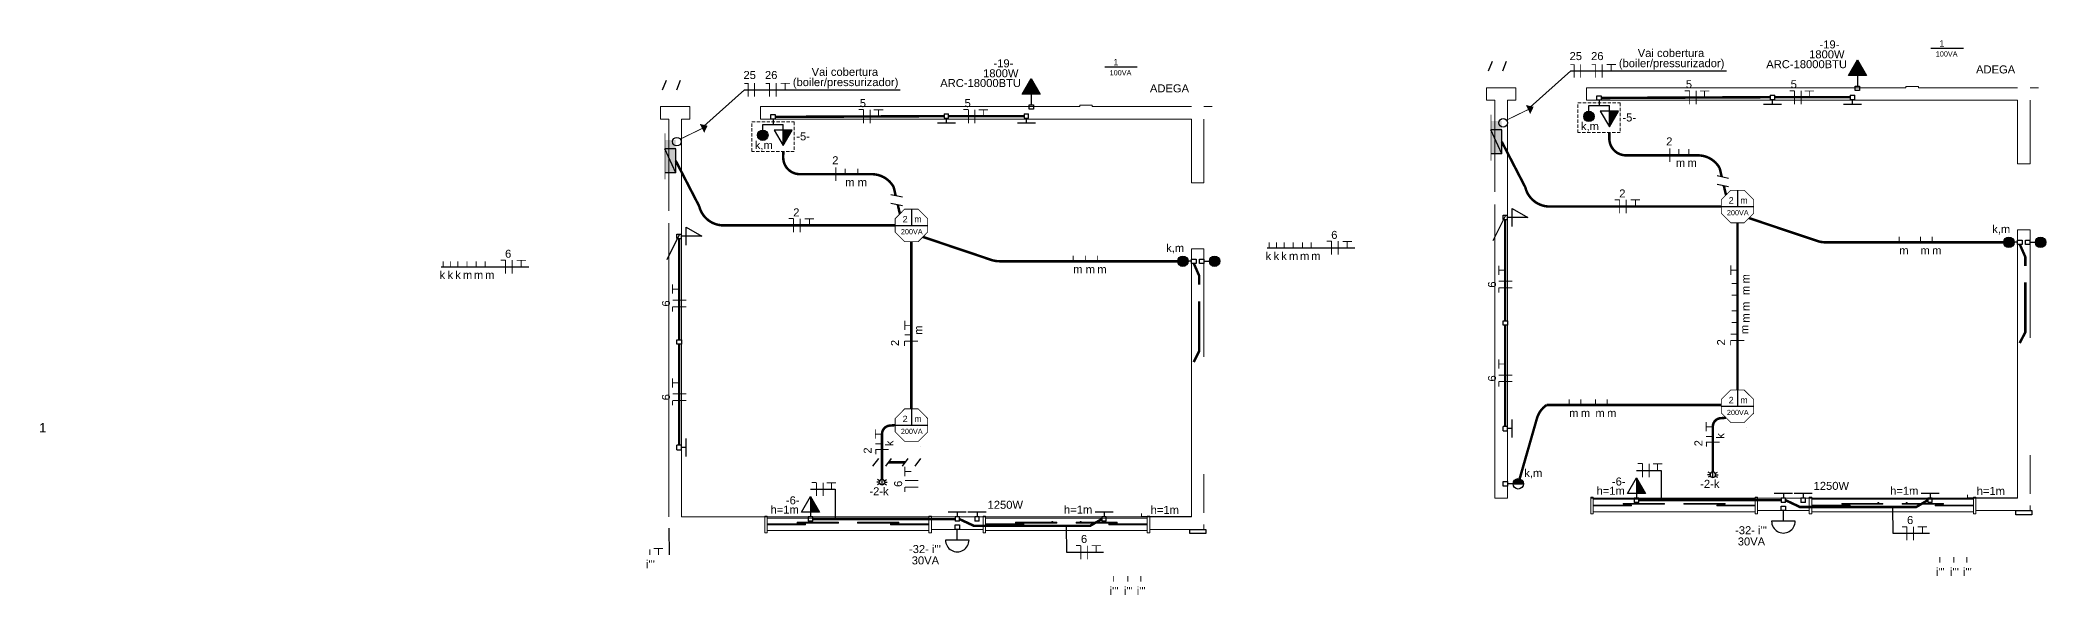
# Model space of a CAD drawing. Header units: millimetres. Extents: x 6597 to 20911, y -10306 to -132.
# Drawn here: x 18504 to 20911, y -7985 to -7320 of the extents above; entities that cross this region are included whole.
import ezdxf
from ezdxf.enums import TextEntityAlignment as Align

# ---------------------------------------------------------------- set-up
doc = ezdxf.new("R2010")
doc.units = ezdxf.units.MM
doc.header["$LTSCALE"] = 25
doc.header["$MEASUREMENT"] = 0
for name, pattern in [('DASHDOT2', [12.7, 6.35, -3.175, 0, -3.175]), ('Dashed', [0.75, 0.5, -0.25]), ('HIDDEN', [9.525, 6.35, -3.175])]:
    doc.linetypes.add(name, pattern=pattern)
for name, color, linetype in [('CIRCUITOS', 7, 'Continuous'), ('Iluminação1', 1, 'Continuous'), ('LUMINÁRIAS', 1, 'Continuous'), ('MAAI - ELÉTRICA', 3, 'Continuous'), ('MAAI - VEGETAÇÃO', 106, 'Continuous')]:
    doc.layers.add(name, color=color, linetype=linetype)
for name, color, linetype, lineweight in [('EL-Condutos', 5, 'Continuous', 30), ('MAAI - ALVENARIA', 7, 'Continuous', 0), ('P-SIMBOL', 1, 'Continuous', 30), ('TEXTO', 7, 'Continuous', 30), ('TOMADAS', 1, 'Continuous', 20)]:
    doc.layers.add(name, color=color, linetype=linetype, lineweight=lineweight)
doc.styles.add('Arial', font='arial.ttf')
doc.styles.add('ETECARIAL', font='arial.ttf')

# ---------------------------------------------------------------- blocks, each defined once
blk = doc.blocks.new('Arandela 32W')
at = {"layer": 'LUMINÁRIAS', "color": 1}
for p, q in [((0, -2.6515), (0, 2.6515)), ((0, 2.6515), (5.304, 2.6515)), ((5.304, 2.6515), (5.304, -2.6515)), ((18.1535, 0), (5.304, 0)), ((18.1535, 14.125), (18.1535, -14.125)), ((5.304, -2.6515), (0, -2.6515))]:
    blk.add_line(p, q, dxfattribs=at)
blk.add_arc((18.1535, 0), 14.125, 270, 90, dxfattribs=at)

msp = doc.modelspace()

# ---------------------------------------------------------------- hatches: boundary and pattern name
at = {"layer": 'EL-Condutos', "linetype": 'ByBlock', "lineweight": -2}
h = msp.add_hatch(color=256, dxfattribs=at)
h.paths.add_polyline_path([(20289.3, -7403.1), (20296, -7399.8), (20291.9, -7408.5)])
h.paths.add_polyline_path([(20286.7, -7397.7), (20296, -7399.8), (20289.3, -7403.1)])
h = msp.add_hatch(color=256, dxfattribs=at)
h.paths.add_polyline_path([(19298.1, -7425.7), (19304.8, -7422.5), (19300.8, -7431.1)])
h.paths.add_polyline_path([(19295.5, -7420.3), (19304.8, -7422.5), (19298.1, -7425.7)])
at = {"layer": 'P-SIMBOL', "linetype": 'Continuous'}
for points in [[(20695.3, -7362.1), (20684.5, -7343.3), (20673.6, -7362.1)], [(19704.1, -7384.7), (19693.3, -7366), (19682.5, -7384.7)], [(20356, -7411.3), (20362.3, -7411.3), (20362.3, -7405), (20361.3, -7405.1), (20359.6, -7405.6), (20358.5, -7406.2), (20357.7, -7406.9), (20356.9, -7408), (20356.3, -7409.3), (20356, -7410.6), (20356.1, -7411.3)], [(20356, -7411.3), (20362.3, -7411.3), (20362.3, -7417.5), (20361.3, -7417.5), (20359.6, -7416.9), (20358.5, -7416.3), (20357.7, -7415.6), (20356.9, -7414.6), (20356.3, -7413.3), (20356, -7412), (20356.1, -7411.3)], [(20368.5, -7411.3), (20362.3, -7411.3), (20362.3, -7405), (20363.2, -7405.1), (20364.9, -7405.6), (20366, -7406.2), (20366.8, -7406.9), (20367.6, -7408), (20368.2, -7409.3), (20368.5, -7410.6), (20368.4, -7411.3)], [(20368.5, -7411.3), (20362.3, -7411.3), (20362.3, -7417.5), (20363.2, -7417.5), (20364.9, -7416.9), (20366, -7416.3), (20366.8, -7415.6), (20367.6, -7414.6), (20368.2, -7413.3), (20368.5, -7412), (20368.4, -7411.3)], [(20386.9, -7405), (20386.9, -7423.8), (20397.7, -7405)], [(19364.9, -7433.9), (19371.1, -7433.9), (19371.1, -7427.7), (19370.1, -7427.7), (19368.4, -7428.3), (19367.4, -7428.9), (19366.6, -7429.6), (19365.8, -7430.6), (19365.2, -7431.9), (19364.9, -7433.2), (19364.9, -7433.9)], [(19364.9, -7433.9), (19371.1, -7433.9), (19371.1, -7440.2), (19370.1, -7440.1), (19368.4, -7439.6), (19367.4, -7439), (19366.6, -7438.3), (19365.8, -7437.2), (19365.2, -7435.9), (19364.9, -7434.6), (19364.9, -7433.9)], [(19377.4, -7433.9), (19371.1, -7433.9), (19371.1, -7427.7), (19372.1, -7427.7), (19373.8, -7428.3), (19374.8, -7428.9), (19375.6, -7429.6), (19376.4, -7430.6), (19377, -7431.9), (19377.3, -7433.2), (19377.3, -7433.9)], [(19377.4, -7433.9), (19371.1, -7433.9), (19371.1, -7440.2), (19372.1, -7440.1), (19373.8, -7439.6), (19374.8, -7439), (19375.6, -7438.3), (19376.4, -7437.2), (19377, -7435.9), (19377.3, -7434.6), (19377.3, -7433.9)], [(19395.7, -7427.7), (19395.7, -7446.4), (19406.5, -7427.7)], [(20257.8, -7456.1), (20244.8, -7456.1), (20244.8, -7417)], [(20244.8, -7417), (20257.8, -7417), (20257.8, -7456.1)], [(19253.6, -7439.7), (19266.6, -7439.7), (19266.6, -7478.8)], [(19266.6, -7478.8), (19253.7, -7478.8), (19253.7, -7439.7)], [(20860.1, -7562.3), (20866.3, -7562.3), (20866.3, -7556.1), (20865.4, -7556.1), (20863.7, -7556.7), (20862.6, -7557.3), (20861.8, -7558), (20861, -7559), (20860.4, -7560.3), (20860.1, -7561.6), (20860.1, -7562.3)], [(20872.6, -7562.3), (20866.3, -7562.3), (20866.3, -7556.1), (20867.3, -7556.1), (20869, -7556.7), (20870.1, -7557.3), (20870.9, -7558), (20871.7, -7559), (20872.3, -7560.3), (20872.6, -7561.6), (20872.5, -7562.3)], [(20898.1, -7562.3), (20904.3, -7562.3), (20904.3, -7556.1), (20903.4, -7556.1), (20901.7, -7556.7), (20900.6, -7557.2), (20899.8, -7558), (20899, -7559), (20898.4, -7560.3), (20898.1, -7561.6), (20898.2, -7562.3)], [(20910.6, -7562.3), (20904.3, -7562.3), (20904.3, -7556.1), (20905.3, -7556.1), (20907, -7556.7), (20908.1, -7557.2), (20908.9, -7558), (20909.7, -7559), (20910.3, -7560.3), (20910.6, -7561.6), (20910.5, -7562.3)], [(19868.9, -7585), (19875.2, -7585), (19875.2, -7578.7), (19874.2, -7578.8), (19872.5, -7579.3), (19871.5, -7579.9), (19870.7, -7580.6), (19869.9, -7581.7), (19869.3, -7583), (19869, -7584.3), (19869, -7585)], [(19881.4, -7585), (19875.2, -7585), (19875.2, -7578.7), (19876.2, -7578.8), (19877.9, -7579.3), (19878.9, -7579.9), (19879.7, -7580.6), (19880.5, -7581.7), (19881.1, -7583), (19881.4, -7584.3), (19881.4, -7585)], [(19906.9, -7585), (19913.2, -7585), (19913.2, -7578.7), (19912.2, -7578.8), (19910.5, -7579.3), (19909.5, -7579.9), (19908.7, -7580.6), (19907.9, -7581.7), (19907.3, -7583), (19907, -7584.3), (19907, -7585)], [(19919.4, -7585), (19913.2, -7585), (19913.2, -7578.7), (19914.2, -7578.8), (19915.9, -7579.3), (19916.9, -7579.9), (19917.7, -7580.6), (19918.5, -7581.7), (19919.1, -7583), (19919.4, -7584.3), (19919.4, -7585)], [(20860.1, -7562.3), (20866.3, -7562.3), (20866.3, -7568.6), (20865.4, -7568.5), (20863.7, -7568), (20862.6, -7567.4), (20861.8, -7566.7), (20861, -7565.6), (20860.4, -7564.3), (20860.1, -7563), (20860.1, -7562.3)], [(20872.6, -7562.3), (20866.3, -7562.3), (20866.3, -7568.6), (20867.3, -7568.5), (20869, -7568), (20870.1, -7567.4), (20870.9, -7566.7), (20871.7, -7565.6), (20872.3, -7564.3), (20872.6, -7563), (20872.5, -7562.3)], [(20898.1, -7562.3), (20904.3, -7562.3), (20904.3, -7568.6), (20903.4, -7568.5), (20901.7, -7568), (20900.6, -7567.4), (20899.8, -7566.7), (20899, -7565.6), (20898.4, -7564.3), (20898.1, -7563), (20898.2, -7562.3)], [(20910.6, -7562.3), (20904.3, -7562.3), (20904.3, -7568.6), (20905.3, -7568.5), (20907, -7568), (20908.1, -7567.4), (20908.9, -7566.7), (20909.7, -7565.6), (20910.3, -7564.3), (20910.6, -7563), (20910.5, -7562.3)], [(19868.9, -7585), (19875.2, -7585), (19875.2, -7591.2), (19874.2, -7591.2), (19872.5, -7590.6), (19871.5, -7590), (19870.7, -7589.3), (19869.9, -7588.3), (19869.3, -7587), (19869, -7585.7), (19869, -7585)], [(19881.4, -7585), (19875.2, -7585), (19875.2, -7591.2), (19876.2, -7591.2), (19877.9, -7590.6), (19878.9, -7590), (19879.7, -7589.3), (19880.5, -7588.3), (19881.1, -7587), (19881.4, -7585.7), (19881.4, -7585)], [(19906.9, -7585), (19913.2, -7585), (19913.2, -7591.2), (19912.2, -7591.2), (19910.5, -7590.6), (19909.5, -7590), (19908.7, -7589.3), (19907.9, -7588.3), (19907.3, -7587), (19907, -7585.7), (19907, -7585)], [(19919.4, -7585), (19913.2, -7585), (19913.2, -7591.2), (19914.2, -7591.2), (19915.9, -7590.6), (19916.9, -7590), (19917.7, -7589.3), (19918.5, -7588.3), (19919.1, -7587), (19919.4, -7585.7), (19919.4, -7585)], [(20419.5, -7863.3), (20419.5, -7844.5), (20430.3, -7863.3)], [(19428.3, -7885.9), (19428.3, -7867.2), (19439.1, -7885.9)], [(20271.3, -7851.9), (20277.5, -7851.9), (20277.5, -7845.6), (20276.5, -7845.7), (20274.8, -7846.2), (20273.8, -7846.8), (20273, -7847.5), (20272.2, -7848.6), (20271.6, -7849.9), (20271.3, -7851.2), (20271.3, -7851.9)], [(20283.8, -7851.9), (20277.5, -7851.9), (20277.5, -7845.6), (20278.5, -7845.7), (20280.2, -7846.2), (20281.2, -7846.8), (20282, -7847.5), (20282.8, -7848.6), (20283.4, -7849.9), (20283.7, -7851.2), (20283.7, -7851.9)]]:
    msp.add_hatch(color=256, dxfattribs=at).paths.add_polyline_path(points)

# ---------------------------------------------------------------- linework, layer by layer
for p, q in [((20876.6, -7868.9), (20816.6, -7868.9)), ((19885.4, -7891.5), (19825.4, -7891.5))]:
    msp.add_line(p, q)
for points in [[(20893.6, -7883.9), (20893.6, -7883.9), (20893.6, -7888.9), (20874.5, -7888.9), (20874.5, -7883.9), (20893.6, -7883.9)], [(19902.5, -7906.5), (19902.5, -7906.5), (19902.5, -7911.5), (19883.3, -7911.5), (19883.3, -7906.5), (19902.5, -7906.5)]]:
    msp.add_lwpolyline(points)
at = {"layer": 'CIRCUITOS'}
for p, q in [((20246.2, -7345.5), (20241.6, -7357.1)), ((20263.1, -7345.5), (20258.5, -7357.1)), ((20340.5, -7356.8), (20291.7, -7400.4)), ((20340.5, -7356.8), (20527.3, -7356.8)), ((19255, -7368.2), (19250.5, -7379.8)), ((19271.9, -7368.2), (19267.4, -7379.8)), ((19349.3, -7379.5), (19300.5, -7423.1)), ((19349.3, -7379.5), (19536.1, -7379.5)), ((20516.1, -7482.3), (20529.9, -7485.2)), ((19524.9, -7504.9), (19538.8, -7507.9)), ((20516.1, -7492.5), (20529.9, -7495.4)), ((19524.9, -7515.2), (19538.8, -7518.1)), ((20261.9, -7530.9), (20247.2, -7560.6)), ((19270.8, -7553.5), (19256.1, -7583.3)), ((19976.2, -7569.1), (20081.5, -7569.1)), ((18985.1, -7591.7), (19090.3, -7591.7)), ((20419.4, -7835.7), (20449.1, -7835.7)), ((20449.1, -7835.7), (20449.1, -7870.3)), ((19428.2, -7858.4), (19458, -7858.4)), ((19458, -7858.4), (19458, -7893)), ((20727.2, -7911.5), (20726.8, -7879.7)), ((20727.2, -7911.5), (20726.8, -7879.7)), ((19736, -7934.2), (19735.6, -7902.3)), ((19736, -7934.2), (19735.6, -7902.3)), ((20770.9, -7911.5), (20727.2, -7911.5)), ((20770.9, -7911.5), (20727.2, -7911.5)), ((19779.8, -7934.2), (19736, -7934.2)), ((19779.8, -7934.2), (19736, -7934.2))]:
    msp.add_line(p, q, dxfattribs=at)
at = {"layer": 'CIRCUITOS', "linetype": 'DASHDOT2'}
for p, q in [((19509.8, -7821.6), (19502.9, -7830.6)), ((19525.1, -7821.6), (19518.3, -7830.6)), ((19545.2, -7821.6), (19538.3, -7830.6)), ((19560.4, -7821.6), (19553.5, -7830.6)), ((19258.3, -7905.1), (19258.6, -7937.1))]:
    msp.add_line(p, q, dxfattribs=at)
at = {"layer": 'CIRCUITOS'}
for points, const_width in [([(20339.9, -7349.3), (20344.7, -7349.3)], 1.16), ([(20344.6, -7348.7), (20344.6, -7365)], 1.16), ([(20344.6, -7348.7), (20344.6, -7365)], 1.16), ([(20352.4, -7348.7), (20352.4, -7365)], 1.16), ([(20365.7, -7349.3), (20370.6, -7349.3)], 1.16), ([(20370.4, -7348.7), (20370.4, -7365)], 1.16), ([(20370.4, -7348.7), (20370.4, -7365)], 1.16), ([(20378.3, -7348.7), (20378.3, -7365)], 1.16), ([(20383.5, -7349), (20394.8, -7349)], 1.11), ([(20389.1, -7349), (20389.1, -7356.8)], 1.11), ([(19348.8, -7371.9), (19353.6, -7371.9)], 1.16), ([(19353.4, -7371.4), (19353.4, -7387.6)], 1.16), ([(19353.4, -7371.4), (19353.4, -7387.6)], 1.16), ([(19361.3, -7371.4), (19361.3, -7387.6)], 1.16), ([(19374.6, -7371.9), (19379.4, -7371.9)], 1.16), ([(19379.3, -7371.4), (19379.3, -7387.6)], 1.16), ([(19379.3, -7371.4), (19379.3, -7387.6)], 1.16), ([(19387.1, -7371.4), (19387.1, -7387.6)], 1.16), ([(19392.4, -7371.7), (19403.6, -7371.7)], 1.11), ([(19398, -7371.7), (19398, -7379.5)], 1.11), ([(20477.3, -7380.6), (20483.2, -7380.6)], 1.16), ([(20483.2, -7380.6), (20483.2, -7396.8)], 1.16), ([(20491, -7380.6), (20491, -7396.8)], 1.16), ([(20495.5, -7380.9), (20506.7, -7380.9)], 1.11), ([(20501.1, -7380.9), (20501.1, -7388.7)], 1.11), ([(20603, -7380.6), (20608.9, -7380.6)], 1.16), ([(20608.9, -7380.6), (20608.9, -7396.8)], 1.16), ([(20616.8, -7380.6), (20616.8, -7396.8)], 1.16), ([(20621.2, -7380.9), (20632.5, -7380.9)], 1.11), ([(20626.8, -7380.9), (20626.8, -7388.7)], 1.11), ([(19486.1, -7403.2), (19492, -7403.2)], 1.16), ([(19492, -7403.2), (19492, -7419.5)], 1.16), ([(19499.9, -7403.2), (19499.9, -7419.5)], 1.16), ([(19504.3, -7403.5), (19515.6, -7403.5)], 1.11), ([(19509.9, -7403.5), (19509.9, -7411.4)], 1.11), ([(19611.9, -7403.2), (19617.8, -7403.2)], 1.16), ([(19617.8, -7403.2), (19617.8, -7419.5)], 1.16), ([(19625.6, -7403.2), (19625.6, -7419.5)], 1.16), ([(19630.1, -7403.5), (19641.3, -7403.5)], 1.11), ([(19635.7, -7403.5), (19635.7, -7411.4)], 1.11), ([(19458.8, -7472.5), (19458.8, -7488.7)], 1.16), ([(20407.1, -7511.3), (20407.1, -7527.5)], 1.16), ([(20412.5, -7511.5), (20423.7, -7511.5)], 1.11), ([(20418.1, -7511.5), (20418.1, -7519.4)], 1.11), ([(19402.2, -7533.9), (19408.1, -7533.9)], 1.16), ([(19408.1, -7533.9), (19408.1, -7550.2)], 1.16), ([(19416, -7533.9), (19416, -7550.2)], 1.16), ([(19421.3, -7534.2), (19432.6, -7534.2)], 1.11), ([(19427, -7534.2), (19427, -7542)], 1.11), ([(19743.5, -7578.2), (19743.5, -7585)], 1.16), ([(19978.7, -7562.2), (19978.7, -7569.1)], 1.16), ([(19987.3, -7562.2), (19987.3, -7569.1)], 1.16), ([(19996.5, -7562.2), (19996.5, -7569.1)], 1.16), ([(20007.3, -7562.2), (20007.3, -7569.1)], 1.16), ([(20018.5, -7562.2), (20018.5, -7569.1)], 1.16), ([(20029.1, -7562.2), (20029.1, -7569.1)], 1.16), ([(20047.7, -7560.9), (20053.6, -7560.9)], 1.16), ([(20053.6, -7560.9), (20053.6, -7577.2)], 1.16), ([(20061.4, -7560.9), (20061.4, -7577.2)], 1.16), ([(20066.8, -7561.2), (20078.1, -7561.2)], 1.11), ([(20072.4, -7561.2), (20072.4, -7569.1)], 1.11), ([(18987.6, -7584.9), (18987.6, -7591.7)], 1.16), ([(18996.2, -7584.9), (18996.2, -7591.7)], 1.16), ([(19005.3, -7584.9), (19005.3, -7591.7)], 1.16), ([(19016.2, -7584.9), (19016.2, -7591.7)], 1.16), ([(19027.3, -7584.9), (19027.3, -7591.7)], 1.16), ([(19038, -7584.9), (19038, -7591.7)], 1.16), ([(19056.5, -7583.6), (19062.4, -7583.6)], 1.16), ([(19062.4, -7583.6), (19062.4, -7599.8)], 1.16), ([(19070.3, -7583.6), (19070.3, -7599.8)], 1.16), ([(19075.7, -7583.9), (19086.9, -7583.9)], 1.11), ([(19081.3, -7583.9), (19081.3, -7591.7)], 1.11), ([(20254.1, -7601.4), (20254.1, -7590.1)], 1.11), ([(20254.1, -7595.7), (20261.9, -7595.7)], 1.11), ([(20532.7, -7601.3), (20532.7, -7590)], 1.11), ([(20532.7, -7595.6), (20540.6, -7595.6)], 1.11), ([(19262.9, -7624), (19262.9, -7612.8)], 1.11), ([(19262.9, -7618.4), (19270.8, -7618.4)], 1.11), ([(20254.1, -7609), (20270.3, -7609)], 1.16), ([(20254.1, -7616.8), (20270.3, -7616.8)], 1.16), ([(20254.1, -7622.8), (20254.1, -7616.8)], 1.16), ([(19262.9, -7631.6), (19279.2, -7631.6)], 1.16), ([(19262.9, -7639.5), (19279.2, -7639.5)], 1.16), ([(19262.9, -7645.4), (19262.9, -7639.5)], 1.16), ([(19541.3, -7673.2), (19548.1, -7673.2)], 1.16), ([(19541.6, -7667.4), (19541.6, -7656.2)], 1.11), ([(19541.6, -7661.8), (19549.4, -7661.8)], 1.11), ([(19541.3, -7680.7), (19557.5, -7680.7)], 1.16), ([(19541.3, -7686.6), (19541.3, -7680.7)], 1.16), ([(19262.9, -7736.5), (19262.9, -7725.3)], 1.11), ([(20254.1, -7713.9), (20254.1, -7702.6)], 1.11), ([(20254.1, -7708.2), (20261.9, -7708.2)], 1.11), ([(20254.1, -7721.5), (20270.3, -7721.5)], 1.16), ([(19262.9, -7744.1), (19279.2, -7744.1)], 1.16), ([(19262.9, -7730.9), (19270.8, -7730.9)], 1.11), ([(20254.1, -7729.3), (20270.3, -7729.3)], 1.16), ([(20254.1, -7735.3), (20254.1, -7729.3)], 1.16), ([(19262.9, -7752), (19279.2, -7752)], 1.16), ([(19262.9, -7757.9), (19262.9, -7752)], 1.16), ([(19506.1, -7797.9), (19506.1, -7786.7)], 1.11), ([(19506.1, -7792.3), (19513.9, -7792.3)], 1.11), ([(20502.9, -7795), (20511, -7795)], 1.16), ([(20502.9, -7789), (20502.9, -7777.8)], 1.11), ([(20502.9, -7783.4), (20510.8, -7783.4)], 1.11), ([(19506, -7803.9), (19514.2, -7803.9)], 1.16), ([(19506, -7810.6), (19522.3, -7810.6)], 1.16), ([(19506.6, -7816.4), (19506.6, -7810.5)], 1.16), ([(20502.9, -7801.8), (20519.2, -7801.8)], 1.16), ([(20503.5, -7807.5), (20503.5, -7801.6)], 1.16), ([(19541.6, -7842.7), (19541.6, -7831.4)], 1.11), ([(19541.6, -7837), (19549.4, -7837)], 1.11), ([(20420.8, -7827.6), (20426.7, -7827.6)], 1.16), ([(20426.7, -7827.6), (20426.7, -7843.9)], 1.16), ([(20434.6, -7827.6), (20434.6, -7843.9)], 1.16), ([(20439, -7827.9), (20450.2, -7827.9)], 1.11), ([(20444.6, -7827.9), (20444.6, -7835.7)], 1.11), ([(19429.6, -7850.3), (19435.5, -7850.3)], 1.16), ([(19435.5, -7850.3), (19435.5, -7866.5)], 1.16), ([(19443.4, -7850.3), (19443.4, -7866.5)], 1.16), ([(19447.8, -7850.6), (19459.1, -7850.6)], 1.11), ([(19453.5, -7850.6), (19453.5, -7858.4)], 1.11), ([(19541.6, -7847.9), (19557.8, -7847.9)], 1.16), ([(19541.6, -7855.8), (19557.8, -7855.8)], 1.16), ([(19541.6, -7861.7), (19541.6, -7855.8)], 1.16), ([(20737.9, -7903.4), (20743.8, -7903.4)], 1.16), ([(20743.8, -7903.4), (20743.8, -7919.6)], 1.16), ([(20751.7, -7903.4), (20751.7, -7919.6)], 1.16), ([(20756.7, -7903.4), (20768, -7903.4)], 1.11), ([(20762.4, -7903.4), (20762.4, -7911.2)], 1.11), ([(19235.7, -7930.3), (19235.7, -7937.1)], 1.16), ([(19240.2, -7929.3), (19251.5, -7929.3)], 1.11), ([(19245.9, -7929.3), (19245.9, -7937.1)], 1.11), ([(19746.7, -7926), (19752.6, -7926)], 1.16), ([(19752.6, -7926), (19752.6, -7942.3)], 1.16), ([(19760.5, -7926), (19760.5, -7942.3)], 1.16), ([(19765.6, -7926), (19776.8, -7926)], 1.11), ([(19771.2, -7926), (19771.2, -7933.9)], 1.11), ([(20783.3, -7939.6), (20783.3, -7946.4)], 1.16), ([(20800.3, -7939.6), (20800.3, -7946.4)], 1.16), ([(20815.8, -7939.6), (20815.8, -7946.4)], 1.16), ([(19792.1, -7962.2), (19792.1, -7969)], 1.16), ([(19809.1, -7962.2), (19809.1, -7969)], 1.16), ([(19824.6, -7962.2), (19824.6, -7969)], 1.16)]:
    msp.add_lwpolyline(points, dxfattribs=dict(at, const_width=const_width))
at = {"layer": 'CIRCUITOS', "color": 1, "const_width": 1.16}
msp.add_lwpolyline([(20459.4, -7449.8), (20459.4, -7466.1)], dxfattribs=at)
at = {"layer": 'CIRCUITOS', "color": 3, "const_width": 1.16}
for points in [[(20470.1, -7450.6), (20470.1, -7457.4)], [(20482.1, -7450.6), (20482.1, -7457.4)], [(20533.7, -7611.6), (20540.6, -7611.6)], [(20533.7, -7625.6), (20540.6, -7625.6)], [(20370.1, -7750.6), (20370.1, -7757.4)], [(20384.1, -7750.6), (20384.1, -7757.4)]]:
    msp.add_lwpolyline(points, dxfattribs=at)
at = {"layer": 'CIRCUITOS', "color": 32, "true_color": 0xcd6928, "const_width": 1.16}
for points in [[(19470, -7473.8), (19470, -7480.6)], [(19758.5, -7578.2), (19758.5, -7585)]]:
    msp.add_lwpolyline(points, dxfattribs=at)
at = {"layer": 'CIRCUITOS', "color": 177, "true_color": 0x293189, "const_width": 1.16}
for points in [[(19485, -7473.8), (19485, -7480.6)], [(19772.5, -7578.2), (19772.5, -7585)]]:
    msp.add_lwpolyline(points, dxfattribs=at)
at = {"layer": 'CIRCUITOS', "color": 244, "true_color": 0x991b1e, "const_width": 1.16}
for points in [[(20393.3, -7511.2), (20399.2, -7511.2)], [(20399.2, -7511.2), (20399.2, -7527.5)], [(20734.7, -7555.5), (20734.7, -7562.3)], [(20532.4, -7672.5), (20539.2, -7672.5)], [(20532.4, -7680), (20548.7, -7680)], [(20532.4, -7685.9), (20532.4, -7680)]]:
    msp.add_lwpolyline(points, dxfattribs=at)
at = {"layer": 'CIRCUITOS', "color": 40, "true_color": 0xf8d731, "const_width": 1.16}
for points in [[(20760.1, -7555.5), (20760.1, -7562.3)], [(20774.1, -7555.5), (20774.1, -7562.3)], [(20533.7, -7644.6), (20540.6, -7644.6)], [(20533.7, -7658.6), (20540.6, -7658.6)], [(20338.6, -7750.6), (20338.6, -7757.4)], [(20352.6, -7750.6), (20352.6, -7757.4)]]:
    msp.add_lwpolyline(points, dxfattribs=at)
at = {"layer": 'EL-Condutos', "const_width": 3}
for points in [[(20579.9, -7388.3), (20377.2, -7389.2)], [(20675.9, -7388.3), (20585.2, -7388.3)], [(19588.8, -7411), (19386.1, -7411.9)], [(19684.7, -7411), (19594.1, -7411)], [(20526.8, -7505.6), (20524.1, -7494.2)], [(19535.6, -7528.3), (19533, -7516.9)], [(19270.8, -7557.7), (19270.8, -7679.1)], [(20261.9, -7535.1), (20261.9, -7656.4)], [(20540.6, -7538.9), (20540.6, -7739.4)], [(19549.4, -7561.5), (19549.4, -7762)], [(20879.4, -7565), (20885.9, -7579.8), (20885.9, -7590.5)], [(19888.2, -7587.6), (19894.7, -7602.4), (19894.7, -7613.2)], [(20885.9, -7610.2), (20885.9, -7670.1), (20879.2, -7683.1)], [(19894.7, -7632.9), (19894.7, -7692.7), (19888.1, -7705.8)], [(20261.9, -7661.7), (20261.9, -7783)], [(19270.8, -7684.4), (19270.8, -7805.7)], [(19601.8, -7894.2), (19431, -7894.2)], [(19777.8, -7894.2), (19763.7, -7902.3), (19624.5, -7902.3), (19607.1, -7894.2)], [(20592.9, -7871.5), (20422.1, -7871.5)], [(20769, -7871.5), (20754.9, -7879.7), (20615.6, -7879.7), (20598.2, -7871.5)]]:
    msp.add_lwpolyline(points, dxfattribs=at)
at = {"layer": 'EL-Condutos', "linetype": 'ByBlock', "lineweight": -2, "const_width": 1}
for points in [[(20263.4, -7415.8), (20295, -7400.4)], [(19272.2, -7438.5), (19303.9, -7423.1)]]:
    msp.add_lwpolyline(points, dxfattribs=at)
at = {"layer": 'EL-Condutos', "const_width": 3}
for points in [[(20521.6, -7483.5), (20519.2, -7473.3, 0.271923), (20493, -7458), (20406.8, -7458, -0.417579), (20386.8, -7437.7), (20386.9, -7430.8)], [(19530.5, -7506.1), (19528.1, -7496, 0.271923), (19501.9, -7480.6), (19415.6, -7480.6, -0.417579), (19395.6, -7460.4), (19395.7, -7453.4)], [(20521.1, -7519.4), (20315.1, -7519.4, -0.347121), (20286, -7496.3), (20257.8, -7441.8)], [(19529.9, -7542), (19324, -7542, -0.347121), (19294.8, -7519), (19266.6, -7464.5)], [(20554.3, -7533.2), (20635.8, -7560.5, 0.086747), (20646, -7562.3), (20860.1, -7562.3)], [(19563.2, -7555.8), (19644.7, -7583.2, 0.086747), (19654.9, -7585), (19868.9, -7585)], [(20521.1, -7757.4), (20311.6, -7757.4, 0.185429), (20299.6, -7774.6), (20279.2, -7845.9)], [(20511, -7837.7), (20511, -7783.2, -0.390442), (20520.2, -7773.2), (20526.8, -7772.7)], [(19514.2, -7846.5), (19514.2, -7792, -0.390442), (19523.4, -7782.1), (19529.9, -7781.5)]]:
    msp.add_lwpolyline(points, format="xyb", dxfattribs=at)
at = {"layer": 'EL-Condutos', "linetype": 'Dashed', "const_width": 3}
msp.add_lwpolyline([(19541.7, -7826.1), (19521.7, -7826.1)], dxfattribs=at)
at = {"layer": 'EL-Condutos', "linetype": 'ByBlock', "lineweight": -2}
for centre in [(20259.3, -7418.9), (19268.1, -7441.6)]:
    msp.add_circle(centre, 5.17, dxfattribs=at)
at = {"layer": 'Iluminação1'}
for p, q in [((20772.6, -7329.4), (20811.6, -7329.4)), ((19781.4, -7352), (19820.4, -7352)), ((20540.6, -7499.9), (20540.6, -7519.4)), ((19549.4, -7522.5), (19549.4, -7542)), ((20521.1, -7519.4), (20560.1, -7519.4)), ((19529.9, -7542), (19568.9, -7542)), ((20540.6, -7739.4), (20540.6, -7758.9)), ((19549.4, -7762), (19549.4, -7781.5)), ((20521.1, -7758.9), (20560.1, -7758.9)), ((19529.9, -7781.5), (19568.9, -7781.5))]:
    msp.add_line(p, q, dxfattribs=at)
at = {"layer": 'Iluminação1', "const_width": 0.91}
for points in [[(20532.5, -7499.9), (20521.1, -7511.3), (20521.1, -7527.5), (20532.5, -7538.9), (20548.6, -7538.9), (20560.1, -7527.5), (20560.1, -7511.3), (20548.6, -7499.9)], [(19541.3, -7522.5), (19529.9, -7534), (19529.9, -7550.1), (19541.3, -7561.5), (19557.5, -7561.5), (19568.9, -7550.1), (19568.9, -7534), (19557.5, -7522.5)], [(20532.5, -7739.4), (20521.1, -7750.8), (20521.1, -7767), (20532.5, -7778.4), (20548.6, -7778.4), (20560.1, -7767), (20560.1, -7750.8), (20548.6, -7739.4)], [(19541.3, -7762), (19529.9, -7773.5), (19529.9, -7789.6), (19541.3, -7801), (19557.5, -7801), (19568.9, -7789.6), (19568.9, -7773.5), (19557.5, -7762)]]:
    msp.add_lwpolyline(points, close=True, dxfattribs=at)
at = {"layer": 'MAAI - ALVENARIA'}
for p, q in [((20239.6, -7376.9), (20274.6, -7376.9)), ((20239.6, -7376.9), (20239.6, -7391.9)), ((20274.6, -7376.9), (20274.6, -7391.9)), ((20274.6, -7376.9), (20274.6, -7391.9)), ((20359.6, -7376.9), (20420.6, -7376.9)), ((20359.6, -7376.9), (20359.6, -7391.9)), ((20420.6, -7376.9), (20742.6, -7376.9)), ((20742.6, -7376.9), (20742.6, -7375.4)), ((20742.6, -7375.4), (20757.6, -7375.4)), ((20757.6, -7375.4), (20757.6, -7376.9)), ((20757.6, -7376.9), (20876.6, -7376.9)), ((20891.6, -7376.9), (20901.6, -7376.9)), ((19248.4, -7399.5), (19283.4, -7399.5)), ((19248.4, -7399.5), (19248.4, -7414.5)), ((19283.4, -7399.5), (19283.4, -7414.5)), ((19283.4, -7399.5), (19283.4, -7414.5)), ((19368.4, -7399.5), (19429.4, -7399.5)), ((19368.4, -7399.5), (19368.4, -7414.5)), ((19429.4, -7399.5), (19751.4, -7399.5)), ((19751.4, -7399.5), (19751.4, -7398)), ((19751.4, -7398), (19766.4, -7398)), ((19766.4, -7398), (19766.4, -7399.5)), ((19766.4, -7399.5), (19885.4, -7399.5)), ((19900.4, -7399.5), (19910.4, -7399.5)), ((20249.6, -7391.9), (20239.6, -7391.9)), ((20249.6, -7485.9), (20249.6, -7391.9)), ((20274.6, -7391.9), (20264.6, -7391.9)), ((20264.6, -7391.9), (20264.6, -7485.9)), ((20876.6, -7391.9), (20359.6, -7391.9)), ((20876.6, -7468.3), (20876.6, -7391.9)), ((20891.6, -7391.9), (20891.6, -7461.9)), ((20891.6, -7391.9), (20891.6, -7468.3)), ((19258.5, -7414.5), (19248.4, -7414.5)), ((19258.4, -7508.5), (19258.5, -7414.5)), ((19273.5, -7414.5), (19273.4, -7508.5)), ((19283.4, -7414.5), (19273.5, -7414.5)), ((19885.4, -7414.5), (19368.4, -7414.5)), ((19885.4, -7491), (19885.4, -7414.5)), ((19900.4, -7414.5), (19900.4, -7484.5)), ((19900.4, -7414.5), (19900.4, -7491)), ((20891.6, -7468.3), (20876.6, -7468.3)), ((19258.5, -7524.5), (19258.4, -7508.5)), ((19273.4, -7508.5), (19273.5, -7524.5)), ((19900.4, -7491), (19885.4, -7491)), ((20249.6, -7501.9), (20249.6, -7485.9)), ((20264.6, -7485.9), (20264.6, -7501.9)), ((20264.6, -7501.9), (20264.6, -7501.9)), ((20264.6, -7501.9), (20264.6, -7516.9)), ((19273.5, -7524.5), (19273.5, -7524.5)), ((19273.5, -7524.5), (19273.5, -7539.5)), ((20249.6, -7868.9), (20249.6, -7516.9)), ((20264.6, -7516.9), (20264.6, -7516.9)), ((20264.6, -7516.9), (20264.6, -7516.9)), ((20264.6, -7516.9), (20264.6, -7516.9)), ((20264.6, -7516.9), (20264.6, -7516.9)), ((20264.6, -7516.9), (20264.6, -7516.9)), ((20264.6, -7516.9), (20264.6, -7868.9)), ((19258.4, -7891.5), (19258.4, -7539.5)), ((19273.5, -7539.5), (19273.4, -7539.5)), ((19273.4, -7539.5), (19273.4, -7891.5)), ((19273.5, -7539.5), (19273.5, -7539.5)), ((19273.5, -7539.5), (19273.5, -7539.5)), ((19273.5, -7539.5), (19273.5, -7539.5)), ((19273.5, -7539.5), (19273.5, -7539.5)), ((20876.6, -7868.9), (20876.6, -7547.3)), ((20876.6, -7547.3), (20891.6, -7547.3)), ((20891.6, -7547.3), (20891.6, -7676.9)), ((19885.4, -7891.5), (19885.4, -7570)), ((19885.4, -7570), (19900.4, -7570)), ((19900.4, -7570), (19900.4, -7699.5)), ((19900.4, -7579.8), (19900.4, -7579.8)), ((19900.4, -7579.8), (19900.4, -7579.8)), ((19900.4, -7579.8), (19900.4, -7579.8)), ((20891.6, -7557.2), (20891.6, -7557.2)), ((20891.6, -7557.2), (20891.6, -7557.2)), ((20891.6, -7557.2), (20891.6, -7557.2)), ((20891.6, -7817.5), (20891.6, -7863.9)), ((19900.4, -7840.2), (19900.4, -7886.5)), ((20876.6, -7868.9), (20364.6, -7868.9)), ((20364.6, -7868.9), (20364.6, -7883.9)), ((20564.6, -7868.9), (20564.6, -7883.9)), ((20626.6, -7868.9), (20564.6, -7868.9)), ((20626.6, -7883.9), (20626.6, -7868.9)), ((20816.6, -7864.9), (20816.6, -7868.9)), ((20826.6, -7883.9), (20826.6, -7868.9)), ((20826.6, -7868.9), (20876.6, -7868.9)), ((19273.4, -7891.5), (19373.4, -7891.5)), ((19273.4, -7891.5), (19373.4, -7891.5)), ((19885.4, -7891.5), (19373.4, -7891.5)), ((19373.4, -7891.5), (19373.4, -7906.5)), ((19573.4, -7891.5), (19573.4, -7906.5)), ((19635.4, -7891.5), (19573.4, -7891.5)), ((19635.4, -7906.5), (19635.4, -7891.5)), ((19825.4, -7887.5), (19825.4, -7891.5)), ((19835.4, -7906.5), (19835.4, -7891.5)), ((19835.4, -7891.5), (19885.4, -7891.5)), ((20564.6, -7883.9), (20626.6, -7883.9)), ((20876.6, -7883.9), (20826.6, -7883.9)), ((20891.6, -7883.9), (20876.6, -7883.9)), ((20891.6, -7877.9), (20891.6, -7883.9)), ((19573.4, -7906.5), (19635.4, -7906.5)), ((19885.4, -7906.5), (19835.4, -7906.5)), ((19900.4, -7906.5), (19885.4, -7906.5)), ((19900.4, -7900.5), (19900.4, -7906.5))]:
    msp.add_line(p, q, dxfattribs=at)
for points in [[(20367.6, -7867.8), (20367.6, -7867.8), (20367.6, -7887.8), (20364.6, -7887.8), (20364.6, -7867.8)], [(20564.6, -7867.8), (20564.6, -7867.8), (20564.6, -7887.8), (20561.6, -7887.8), (20561.6, -7867.8)], [(20629.6, -7867.8), (20629.6, -7867.8), (20629.6, -7887.8), (20626.6, -7887.8), (20626.6, -7867.8)], [(20826.6, -7867.8), (20826.6, -7867.8), (20826.6, -7887.8), (20823.6, -7887.8), (20823.6, -7867.8)], [(19376.4, -7890.5), (19376.4, -7890.5), (19376.4, -7910.5), (19373.4, -7910.5), (19373.4, -7890.5)], [(19570.4, -7908), (19570.4, -7893), (19376.4, -7893), (19376.4, -7908)], [(19573.4, -7890.5), (19573.4, -7890.5), (19573.4, -7910.5), (19570.4, -7910.5), (19570.4, -7890.5)], [(19638.4, -7890.5), (19638.4, -7890.5), (19638.4, -7910.5), (19635.4, -7910.5), (19635.4, -7890.5)], [(19832.4, -7908), (19832.4, -7893), (19638.4, -7893), (19638.4, -7908)], [(19835.4, -7890.5), (19835.4, -7890.5), (19835.4, -7910.5), (19832.4, -7910.5), (19832.4, -7890.5)], [(20561.6, -7885.3), (20561.6, -7870.3), (20367.6, -7870.3), (20367.6, -7885.3)], [(20413.6, -7878.3), (20367.6, -7878.3), (20367.6, -7877.3), (20413.6, -7877.3)], [(20453.1, -7876.3), (20403.6, -7876.3), (20403.6, -7875.3), (20453.1, -7875.3)], [(20476.1, -7876.3), (20525.6, -7876.3), (20525.6, -7875.3), (20476.1, -7875.3)], [(20515.6, -7878.3), (20561.6, -7878.3), (20561.6, -7877.3), (20515.6, -7877.3)], [(20823.6, -7885.3), (20823.6, -7870.3), (20629.6, -7870.3), (20629.6, -7885.3)], [(20675.6, -7878.3), (20629.6, -7878.3), (20629.6, -7877.3), (20675.6, -7877.3)], [(20715.1, -7876.3), (20665.6, -7876.3), (20665.6, -7875.3), (20715.1, -7875.3)], [(20709.1, -7875.3), (20709.1, -7874.3), (20710.1, -7874.3), (20710.1, -7875.3)], [(20738.1, -7876.3), (20787.6, -7876.3), (20787.6, -7875.3), (20738.1, -7875.3)], [(20744.1, -7875.3), (20744.1, -7874.3), (20743.1, -7874.3), (20743.1, -7875.3)], [(20777.6, -7878.3), (20823.6, -7878.3), (20823.6, -7877.3), (20777.6, -7877.3)], [(19422.4, -7901), (19376.4, -7901), (19376.4, -7900), (19422.4, -7900)], [(19461.9, -7899), (19412.4, -7899), (19412.4, -7898), (19461.9, -7898)], [(19484.9, -7899), (19534.4, -7899), (19534.4, -7898), (19484.9, -7898)], [(19524.4, -7901), (19570.4, -7901), (19570.4, -7900), (19524.4, -7900)], [(19684.4, -7901), (19638.4, -7901), (19638.4, -7900), (19684.4, -7900)], [(19723.9, -7899), (19674.4, -7899), (19674.4, -7898), (19723.9, -7898)], [(19717.9, -7898), (19717.9, -7897), (19718.9, -7897), (19718.9, -7898)], [(19746.9, -7899), (19796.4, -7899), (19796.4, -7898), (19746.9, -7898)], [(19752.9, -7898), (19752.9, -7897), (19751.9, -7897), (19751.9, -7898)], [(19786.4, -7901), (19832.4, -7901), (19832.4, -7900), (19786.4, -7900)]]:
    msp.add_lwpolyline(points, close=True, dxfattribs=at)
at = {"layer": 'MAAI - ELÉTRICA'}
for p, q in [((20511, -7844.2), (20511, -7837.7)), ((20511, -7844.2), (20511, -7837.7)), ((19514.2, -7853.1), (19514.2, -7846.5)), ((19514.2, -7853.1), (19514.2, -7846.5))]:
    msp.add_line(p, q, dxfattribs=at)
for points in [[(20507.8, -7841), (20504.7, -7841)], [(20508.1, -7839.4), (20505.5, -7837.9)], [(20508.1, -7842.5), (20505.5, -7844)], [(20513.9, -7839.4), (20516.6, -7837.9)], [(20513.9, -7842.5), (20516.6, -7844)], [(20514.3, -7841), (20517.4, -7841)], [(19510.9, -7849.8), (19507.8, -7849.8)], [(19511.3, -7848.3), (19508.6, -7846.8)], [(19511.3, -7851.4), (19508.6, -7852.9)], [(19517.1, -7848.3), (19519.7, -7846.8)], [(19517.1, -7851.4), (19519.7, -7852.9)], [(19517.5, -7849.8), (19520.5, -7849.8)]]:
    msp.add_lwpolyline(points, dxfattribs=at)
for centre, start, end in [((20511, -7841), 90, 270), ((20511, -7841), 270, 90), ((19514.2, -7849.8), 90, 270), ((19514.2, -7849.8), 270, 90)]:
    msp.add_arc(centre, 3.28, start, end, dxfattribs=at)
at = {"layer": 'MAAI - VEGETAÇÃO', "linetype": 'Continuous', "transparency": 33554559}
for p, q in [((20550.9, -7784.1), (20550.9, -7784.1)), ((19505.2, -7814.8), (19505.2, -7814.8)), ((19505.9, -7811.5), (19505.9, -7811.5)), ((19559.8, -7806.7), (19559.8, -7806.7)), ((20502.1, -7805.9), (20502.1, -7805.9)), ((20502.7, -7802.6), (20502.7, -7802.6))]:
    msp.add_line(p, q, dxfattribs=at)
at = {"layer": 'P-SIMBOL'}
for p, q in [((20673.6, -7362.1), (20684.5, -7343.3)), ((20695.3, -7362.1), (20673.6, -7362.1)), ((20684.5, -7343.3), (20695.3, -7362.1)), ((20684.5, -7362.1), (20684.5, -7374.9)), ((19682.5, -7384.7), (19693.3, -7366)), ((19704.1, -7384.7), (19682.5, -7384.7)), ((19693.3, -7366), (19704.1, -7384.7)), ((19693.3, -7384.7), (19693.3, -7397.5)), ((20371.9, -7386.6), (20377.2, -7386.6)), ((20371.9, -7391.9), (20371.9, -7386.6)), ((20377.2, -7386.6), (20377.2, -7391.9)), ((20579.9, -7385.7), (20585.2, -7385.7)), ((20579.9, -7385.7), (20579.9, -7391)), ((20585.2, -7391), (20585.2, -7385.7)), ((20675.9, -7385.7), (20681.2, -7385.7)), ((20675.9, -7385.7), (20675.9, -7391)), ((20681.2, -7391), (20681.2, -7385.7)), ((20681.8, -7374.9), (20687.1, -7374.9)), ((20681.8, -7380.2), (20681.8, -7374.9)), ((20687.1, -7380.2), (20681.8, -7380.2)), ((20687.1, -7374.9), (20687.1, -7380.2)), ((19380.8, -7409.2), (19386.1, -7409.2)), ((19380.8, -7414.5), (19380.8, -7409.2)), ((19386.1, -7409.2), (19386.1, -7414.5)), ((19588.8, -7408.3), (19594.1, -7408.3)), ((19588.8, -7408.3), (19588.8, -7413.6)), ((19594.1, -7413.6), (19594.1, -7408.3)), ((19684.7, -7408.3), (19690, -7408.3)), ((19684.7, -7408.3), (19684.7, -7413.6)), ((19690, -7413.6), (19690, -7408.3)), ((19690.7, -7397.5), (19696, -7397.5)), ((19690.7, -7402.8), (19690.7, -7397.5)), ((19696, -7402.8), (19690.7, -7402.8)), ((19696, -7397.5), (19696, -7402.8)), ((20356, -7411.3), (20368.5, -7411.3)), ((20362.3, -7398.3), (20386.9, -7398.3)), ((20362.3, -7405), (20362.3, -7398.3)), ((20377.2, -7391.9), (20371.9, -7391.9)), ((20374.6, -7391.9), (20374.6, -7398.3)), ((20376, -7405), (20386.9, -7423.8)), ((20397.7, -7405), (20376, -7405)), ((20386.9, -7405), (20386.9, -7398.3)), ((20386.9, -7423.8), (20386.9, -7405)), ((20386.9, -7423.8), (20397.7, -7405)), ((20571.8, -7396.6), (20593.4, -7396.6)), ((20579.9, -7391), (20585.2, -7391)), ((20582.6, -7396.6), (20582.6, -7391)), ((20667.7, -7396.6), (20689.4, -7396.6)), ((20675.9, -7391), (20681.2, -7391)), ((20678.5, -7396.6), (20678.5, -7391)), ((19364.9, -7433.9), (19377.4, -7433.9)), ((19371.1, -7421), (19395.7, -7421)), ((19371.1, -7427.7), (19371.1, -7421)), ((19386.1, -7414.5), (19380.8, -7414.5)), ((19383.4, -7414.5), (19383.4, -7421)), ((19384.9, -7427.7), (19395.7, -7446.4)), ((19406.5, -7427.7), (19384.9, -7427.7)), ((19395.7, -7427.7), (19395.7, -7421)), ((19395.7, -7446.4), (19395.7, -7427.7)), ((19395.7, -7446.4), (19406.5, -7427.7)), ((19580.6, -7419.2), (19602.3, -7419.2)), ((19588.8, -7413.6), (19594.1, -7413.6)), ((19591.4, -7419.2), (19591.4, -7413.6)), ((19676.6, -7419.2), (19698.2, -7419.2)), ((19684.7, -7413.6), (19690, -7413.6)), ((19687.4, -7419.2), (19687.4, -7413.6)), ((20257.8, -7427.5), (20244.8, -7427.5)), ((20257.8, -7456.1), (20244.8, -7427.5)), ((20257.8, -7456.1), (20257.8, -7427.5)), ((19266.6, -7450.2), (19253.7, -7450.2)), ((19266.6, -7478.8), (19253.7, -7450.2)), ((19266.6, -7478.8), (19266.6, -7450.2)), ((20257.8, -7456.1), (20244.8, -7456.1)), ((19266.6, -7478.8), (19253.7, -7478.8)), ((20259.3, -7535.1), (20259.3, -7529.8)), ((20259.3, -7529.8), (20264.6, -7529.8)), ((20264.6, -7535.1), (20264.6, -7529.8)), ((20270.2, -7532.4), (20264.6, -7532.4)), ((20270.2, -7521.6), (20288.9, -7532.4)), ((20270.2, -7543.2), (20270.2, -7521.6)), ((20288.9, -7532.4), (20270.2, -7532.4)), ((19268.1, -7557.7), (19268.1, -7552.4)), ((19268.1, -7552.4), (19273.4, -7552.4)), ((19273.4, -7557.7), (19273.4, -7552.4)), ((19279, -7555.1), (19273.4, -7555.1)), ((19279, -7544.3), (19297.8, -7555.1)), ((19279, -7565.9), (19279, -7544.3)), ((19297.8, -7555.1), (19279, -7555.1)), ((20259.3, -7535.1), (20264.6, -7535.1)), ((19268.1, -7557.7), (19273.4, -7557.7)), ((20860.1, -7562.3), (20872.6, -7562.3)), ((20876.7, -7562.3), (20872.6, -7562.3)), ((20876.7, -7565), (20876.7, -7559.6)), ((20876.7, -7559.6), (20882, -7559.6)), ((20882, -7565), (20876.7, -7565)), ((20882, -7559.6), (20882, -7565)), ((20886.1, -7565), (20886.1, -7559.6)), ((20886.1, -7559.6), (20891.4, -7559.6)), ((20891.4, -7565), (20886.1, -7565)), ((20891.4, -7559.6), (20891.4, -7565)), ((20891.6, -7562.3), (20898, -7562.3)), ((19868.9, -7585), (19881.4, -7585)), ((19885.6, -7585), (19881.4, -7585)), ((19885.6, -7587.6), (19885.6, -7582.3)), ((19885.6, -7582.3), (19890.9, -7582.3)), ((19890.9, -7587.6), (19885.6, -7587.6)), ((19890.9, -7582.3), (19890.9, -7587.6)), ((19894.9, -7587.6), (19894.9, -7582.3)), ((19894.9, -7582.3), (19900.2, -7582.3)), ((19900.2, -7587.6), (19894.9, -7587.6)), ((19900.2, -7582.3), (19900.2, -7587.6)), ((19900.4, -7585), (19906.8, -7585)), ((20259.3, -7661.7), (20259.3, -7656.4)), ((20259.3, -7656.4), (20264.6, -7656.4)), ((20264.6, -7661.7), (20259.3, -7661.7)), ((20264.6, -7656.4), (20264.6, -7661.7)), ((19268.1, -7684.4), (19268.1, -7679.1)), ((19268.1, -7679.1), (19273.4, -7679.1)), ((19273.4, -7684.4), (19268.1, -7684.4)), ((19273.4, -7679.1), (19273.4, -7684.4)), ((20259.3, -7788.3), (20259.3, -7783)), ((20264.6, -7783), (20259.3, -7783)), ((20259.3, -7788.3), (20264.6, -7788.3)), ((20264.6, -7788.3), (20264.6, -7783)), ((20270.2, -7785.7), (20264.6, -7785.7)), ((20270.2, -7796.5), (20270.2, -7774.8)), ((19268.1, -7811), (19268.1, -7805.7)), ((19273.4, -7805.7), (19268.1, -7805.7)), ((19268.1, -7811), (19273.4, -7811)), ((19273.4, -7811), (19273.4, -7805.7)), ((19279, -7808.3), (19273.4, -7808.3)), ((19279, -7819.2), (19279, -7797.5)), ((20408.6, -7863.3), (20419.5, -7844.5)), ((20419.5, -7844.5), (20419.5, -7863.3)), ((20419.5, -7844.5), (20430.3, -7863.3)), ((19417.5, -7885.9), (19428.3, -7867.2)), ((19428.3, -7867.2), (19428.3, -7885.9)), ((19428.3, -7867.2), (19439.1, -7885.9)), ((20259.3, -7854.5), (20259.3, -7849.2)), ((20259.3, -7849.2), (20264.6, -7849.2)), ((20264.6, -7854.5), (20259.3, -7854.5)), ((20264.6, -7849.2), (20264.6, -7854.5)), ((20271.3, -7851.9), (20264.6, -7851.9)), ((20271.3, -7851.9), (20283.8, -7851.9)), ((20430.3, -7863.3), (20408.6, -7863.3)), ((20422.1, -7868.9), (20416.8, -7868.9)), ((20416.8, -7868.9), (20416.8, -7874.2)), ((20419.5, -7863.3), (20419.5, -7868.9)), ((20422.1, -7874.2), (20422.1, -7868.9)), ((20606.4, -7863.3), (20584.7, -7863.3)), ((20598.2, -7868.9), (20592.9, -7868.9)), ((20592.9, -7868.9), (20592.9, -7874.2)), ((20595.6, -7863.3), (20595.6, -7868.9)), ((20598.2, -7874.2), (20598.2, -7868.9)), ((20630.1, -7863.3), (20608.5, -7863.3)), ((20622, -7868.9), (20616.7, -7868.9)), ((20616.7, -7868.9), (20616.7, -7874.2)), ((20619.3, -7863.3), (20619.3, -7868.9)), ((20622, -7874.2), (20622, -7868.9)), ((20782.5, -7863.3), (20760.8, -7863.3)), ((20774.3, -7868.9), (20769, -7868.9)), ((20769, -7868.9), (20769, -7874.2)), ((20771.6, -7863.3), (20771.6, -7868.9)), ((20774.3, -7874.2), (20774.3, -7868.9)), ((19439.1, -7885.9), (19417.5, -7885.9)), ((19431, -7891.5), (19425.7, -7891.5)), ((19425.7, -7891.5), (19425.7, -7896.8)), ((19428.3, -7885.9), (19428.3, -7891.5)), ((19431, -7896.8), (19431, -7891.5)), ((19615.2, -7885.9), (19593.6, -7885.9)), ((19607.1, -7891.5), (19601.8, -7891.5)), ((19601.8, -7891.5), (19601.8, -7896.8)), ((19604.4, -7885.9), (19604.4, -7891.5)), ((19607.1, -7896.8), (19607.1, -7891.5)), ((19639, -7885.9), (19617.3, -7885.9)), ((19630.8, -7891.5), (19625.5, -7891.5)), ((19625.5, -7891.5), (19625.5, -7896.8)), ((19628.2, -7885.9), (19628.2, -7891.5)), ((19630.8, -7896.8), (19630.8, -7891.5)), ((19791.3, -7885.9), (19769.7, -7885.9)), ((19783.1, -7891.5), (19777.8, -7891.5)), ((19777.8, -7891.5), (19777.8, -7896.8)), ((19780.5, -7885.9), (19780.5, -7891.5)), ((19783.1, -7896.8), (19783.1, -7891.5)), ((20422.1, -7874.2), (20416.8, -7874.2)), ((20598.2, -7874.2), (20592.9, -7874.2)), ((20622, -7874.2), (20616.7, -7874.2)), ((20774.3, -7874.2), (20769, -7874.2)), ((19431, -7896.8), (19425.7, -7896.8)), ((19607.1, -7896.8), (19601.8, -7896.8)), ((19630.8, -7896.8), (19625.5, -7896.8)), ((19783.1, -7896.8), (19777.8, -7896.8))]:
    msp.add_line(p, q, dxfattribs=at)
at = {"layer": 'P-SIMBOL', "const_width": 1}
for points in [[(20244.8, -7464.2), (20244.8, -7409.2)], [(19253.7, -7486.8), (19253.7, -7431.8)]]:
    msp.add_lwpolyline(points, dxfattribs=at)
at = {"layer": 'P-SIMBOL'}
for centre in [(20362.3, -7411.3), (20362.3, -7411.3), (19371.1, -7433.9), (19371.1, -7433.9), (20866.3, -7562.3), (20866.3, -7562.3), (20904.3, -7562.3), (19875.2, -7585), (19875.2, -7585), (19913.2, -7585), (20277.5, -7851.9), (20277.5, -7851.9)]:
    msp.add_circle(centre, 6.25, dxfattribs=at)
at = {"layer": 'TOMADAS', "color": 3}
msp.add_line((20264.6, -7868.9), (20249.6, -7868.9), dxfattribs=at)
at = {"layer": 'TOMADAS', "linetype": 'HIDDEN', "ltscale": 0.025}
for points in [[(20349.1, -7395.1), (20400, -7395.1), (20400, -7430.8), (20349.1, -7430.8)], [(19357.9, -7417.8), (19408.9, -7417.8), (19408.9, -7453.4), (19357.9, -7453.4)]]:
    msp.add_lwpolyline(points, close=True, dxfattribs=at)

# ---------------------------------------------------------------- block references
at = {"layer": 'Iluminação1', "rotation": 269.9999999999999}
for p in [(20595.6, -7878.6), (19604.4, -7901.2)]:
    msp.add_blockref('Arandela 32W', p, dxfattribs=at)

# ---------------------------------------------------------------- texts
at = {"layer": 'CIRCUITOS', "linetype": 'DASHDOT2', "style": 'Arial'}
for s, height, p in [('25', 9.6, (20339.1, -7343.8)), ('26', 9.6, (20364.9, -7343.8)), ('-19-', 9.6, (20639, -7329.8)), ('100VA', 6.22, (20778.5, -7339.5)), ('1', 7.68, (20782.9, -7327.6)), ('25', 9.6, (19347.9, -7366.5)), ('26', 9.6, (19373.7, -7366.5)), ('-19-', 9.6, (19647.9, -7352.5)), ('100VA', 6.22, (19787.3, -7362.1)), ('1', 7.68, (19791.7, -7350.2)), ('5', 9.6, (20478.6, -7377.5)), ('5', 9.6, (20604.4, -7377.5)), ('5', 9.6, (19487.5, -7400.2)), ('5', 9.6, (19613.2, -7400.2)), ('-5-', 9.6, (20402.5, -7417.4)), ('-5-', 9.6, (19411.3, -7440)), ('k,m', 9.6, (20352.7, -7427.8)), ('2', 9.6, (20455, -7446.1)), ('k,m', 9.6, (19361.5, -7450.5)), ('2', 9.6, (19454.4, -7468.7)), ('2', 9.6, (20398.7, -7508.5)), ('2', 7.68, (20530, -7515.8)), ('2', 9.6, (19407.6, -7531.2)), ('2', 7.68, (19538.9, -7538.4)), ('m', 7.68, (19552.8, -7538.4)), ('200VA', 6.22, (20527.9, -7529.9)), ('m', 7.68, (20543.9, -7515.8)), ('200VA', 6.22, (19536.8, -7552.6)), ('6', 9.6, (20053.1, -7558.2)), ('k,m', 9.6, (20846.2, -7551.2)), ('6', 9.6, (19061.9, -7580.8)), ('k,m', 9.6, (19855.1, -7573.9)), ('k', 9.6, (19974.4, -7583.5)), ('k', 9.6, (19984, -7583.5)), ('k', 9.6, (19993.1, -7583.5)), ('m', 9.6, (20002.4, -7583.5)), ('m', 9.6, (20015.7, -7583.5)), ('m', 9.6, (20029.1, -7583.5)), ('k', 9.6, (18983.2, -7606.2)), ('k', 9.6, (18992.8, -7606.2)), ('k', 9.6, (19002, -7606.2)), ('m', 9.6, (19011.3, -7606.2)), ('m', 9.6, (19024.5, -7606.2)), ('m', 9.6, (19037.9, -7606.2)), ('m', 9.6, (19743.5, -7599.4)), ('2', 7.68, (20530, -7755.3)), ('2', 7.68, (19538.9, -7777.9)), ('m', 7.68, (19552.8, -7777.9)), ('200VA', 6.22, (20527.9, -7769.4)), ('m', 7.68, (20543.9, -7755.3)), ('200VA', 6.22, (19536.8, -7792.1)), ('k,m', 9.6, (20284.8, -7843.7)), ('-6-', 9.6, (20389.9, -7853.9)), ('-6-', 9.6, (19398.8, -7876.5)), ('-2-k', 9.6, (19499, -7865.6)), ('-2-k', 9.6, (20495.8, -7856.7)), ('6', 9.6, (20744, -7900.1)), ('6', 9.6, (19752.8, -7922.8)), ("-32- i'''", 9.6, (20537.7, -7912.3)), ('30VA', 9.6, (20540.9, -7925.8)), ("-32- i'''", 9.6, (19546.5, -7934.9)), ('30VA', 9.6, (19549.8, -7948.5)), ("i'''", 9.6, (19230.9, -7953.1)), ("i'''", 9.6, (20778.5, -7962.3)), ("i'''", 9.6, (20795.5, -7962.3)), ("i'''", 9.6, (20811, -7962.3)), ("i'''", 9.6, (19787.3, -7985)), ("i'''", 9.6, (19804.3, -7985)), ("i'''", 9.6, (19819.8, -7985))]:
    msp.add_text(s, height=height, dxfattribs=at).set_placement(p)
for s, p in [('1800W', (20669, -7341.7)), ('1800W', (19677.9, -7364.4)), ('ARC-18000BTU', (20672, -7353.5)), ('ARC-18000BTU', (19680.9, -7376.1)), ('h=1m', (20405.4, -7865)), ('1250W', (20674.4, -7859.1)), ('h=1m', (20757.6, -7865)), ('h=1m', (20861.5, -7865.2)), ('h=1m', (19414.3, -7887.6)), ('1250W', (19683.3, -7881.8)), ('h=1m', (19766.4, -7887.6)), ('h=1m', (19870.4, -7887.9))]:
    msp.add_text(s, height=9.6, dxfattribs=at).set_placement(p, align=Align.RIGHT)
at = {"layer": 'CIRCUITOS', "color": 3, "linetype": 'DASHDOT2', "style": 'Arial'}
for p in [(20466.6, -7471.8), (20480.6, -7471.8), (20370.1, -7771.8), (20384.1, -7771.8)]:
    msp.add_text('m', height=9.6, dxfattribs=at).set_placement(p)
at = {"layer": 'CIRCUITOS', "color": 32, "linetype": 'DASHDOT2', "true_color": 0xcd6928, "style": 'Arial'}
for p in [(19470, -7495.1), (19758.5, -7599.4)]:
    msp.add_text('m', height=9.6, dxfattribs=at).set_placement(p)
at = {"layer": 'CIRCUITOS', "color": 177, "linetype": 'DASHDOT2', "true_color": 0x293189, "style": 'Arial'}
for p in [(19485, -7495.1), (19772.5, -7599.4)]:
    msp.add_text('m', height=9.6, dxfattribs=at).set_placement(p)
at = {"layer": 'CIRCUITOS', "color": 244, "linetype": 'DASHDOT2', "true_color": 0x991b1e, "style": 'Arial'}
msp.add_text('m', height=9.6, dxfattribs=at).set_placement((20734.7, -7576.8))
at = {"layer": 'CIRCUITOS', "color": 40, "linetype": 'DASHDOT2', "true_color": 0xf8d731, "style": 'Arial'}
for p in [(20760.1, -7576.8), (20774.1, -7576.8), (20338.6, -7771.8), (20352.6, -7771.8)]:
    msp.add_text('m', height=9.6, dxfattribs=at).set_placement(p)
at = {"layer": 'CIRCUITOS', "color": 3, "linetype": 'DASHDOT2', "style": 'Arial'}
for p in [(20555, -7611.6), (20555, -7625.6)]:
    msp.add_text('m', height=9.6, rotation=90, dxfattribs=at).set_placement(p)
at = {"layer": 'CIRCUITOS', "linetype": 'DASHDOT2', "style": 'Arial'}
for s, p in [('6', (20250.8, -7616.7)), ('6', (19259.7, -7639.3)), ('m', (19562.5, -7673.2)), ('2', (19534.5, -7686.7)), ('2', (20525.7, -7686)), ('6', (20250.8, -7729.2)), ('6', (19259.7, -7751.8)), ('k', (20524.7, -7797.9)), ('2', (19501.7, -7815.7)), ('k', (19527.8, -7806.7)), ('2', (20498.5, -7806.9)), ('6', (19538.3, -7855.6))]:
    msp.add_text(s, height=9.6, rotation=90, dxfattribs=at).set_placement(p)
at = {"layer": 'CIRCUITOS', "color": 40, "linetype": 'DASHDOT2', "true_color": 0xf8d731, "style": 'Arial'}
for p in [(20555, -7644.6), (20555, -7658.6)]:
    msp.add_text('m', height=9.6, rotation=90, dxfattribs=at).set_placement(p)
at = {"layer": 'CIRCUITOS', "color": 244, "linetype": 'DASHDOT2', "true_color": 0x991b1e, "style": 'Arial'}
msp.add_text('m', height=9.6, rotation=90, dxfattribs=at).set_placement((20553.7, -7672.5))
at = {"layer": 'TEXTO', "linetype": 'DASHDOT2', "style": 'Arial'}
for s, p in [('Vai cobertura', (20420.9, -7340.1)), ('Vai cobertura', (19429.7, -7362.7)), ('(boiler/pressurizador)', (20398.2, -7352.3)), ('ADEGA', (20826.8, -7359.8)), ('(boiler/pressurizador)', (19407.1, -7375)), ('ADEGA', (19835.6, -7382.5))]:
    msp.add_text(s, height=9.6, dxfattribs=at).set_placement(p)
at = {"layer": 'TEXTO', "style": 'ETECARIAL'}
msp.add_text('1', height=11.1, dxfattribs=at).set_placement((18502.8, -7790.2))

doc.saveas('drawing.dxf')
